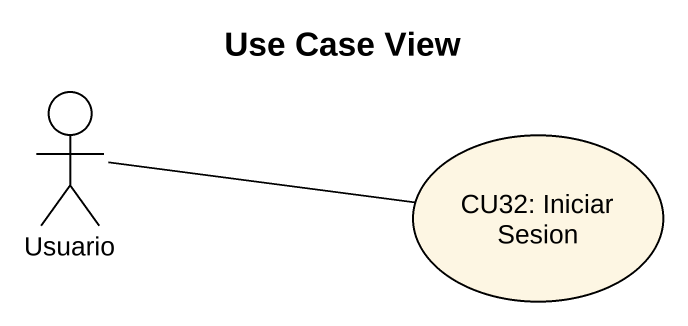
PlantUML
@startuml
title Use Case View
actor Usuario
usecase "CU32: Iniciar Sesion" as CU32_Iniciar_Sesion
Usuario -right- CU32_Iniciar_Sesion
@enduml
